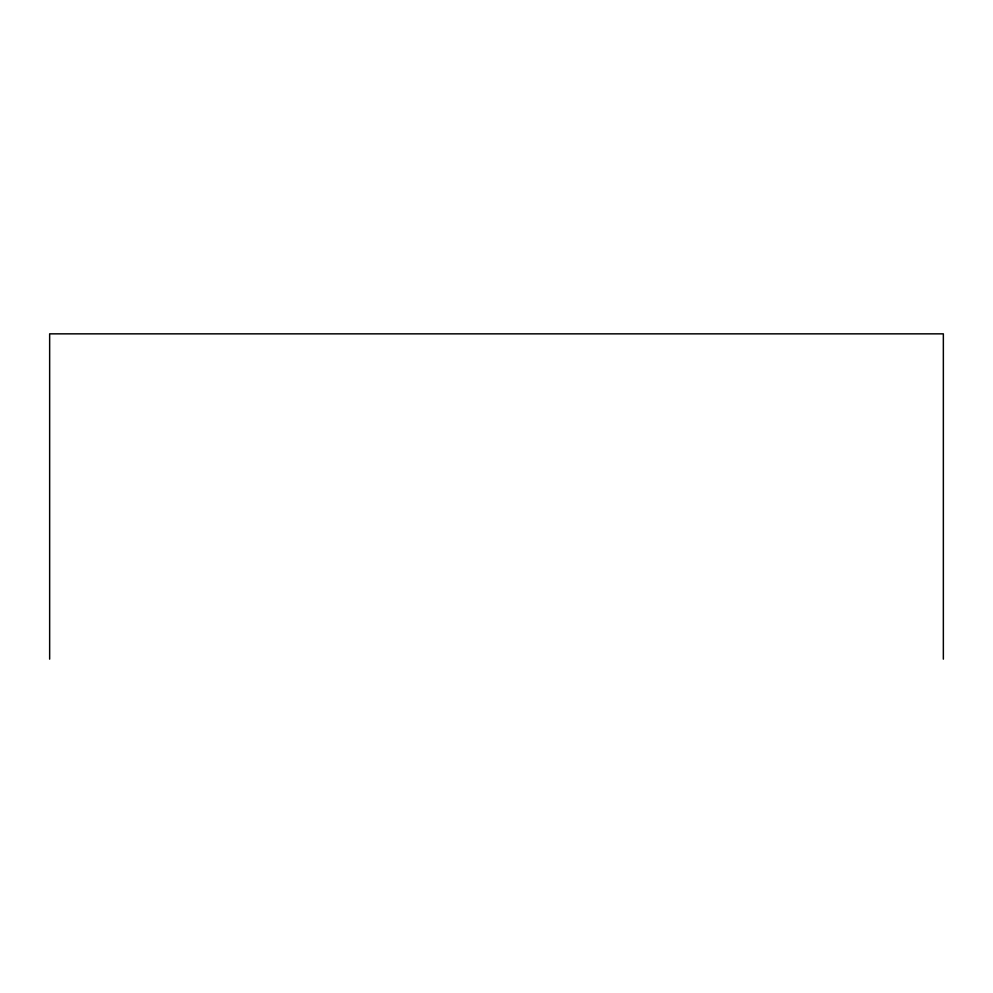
<?xml version="1.0" encoding="UTF-8"?>
<svg xmlns="http://www.w3.org/2000/svg" width="993" height="993" viewBox="0 0 993 993"><rect width="100%" height="100%" fill="white"/><g stroke="black" fill="none" stroke-linecap="round" stroke-linejoin="round"><path stroke-width="1.49" d="M943.35 659.153L943.35 333.847L49.65 333.847L49.65 659.153"/></g></svg>
